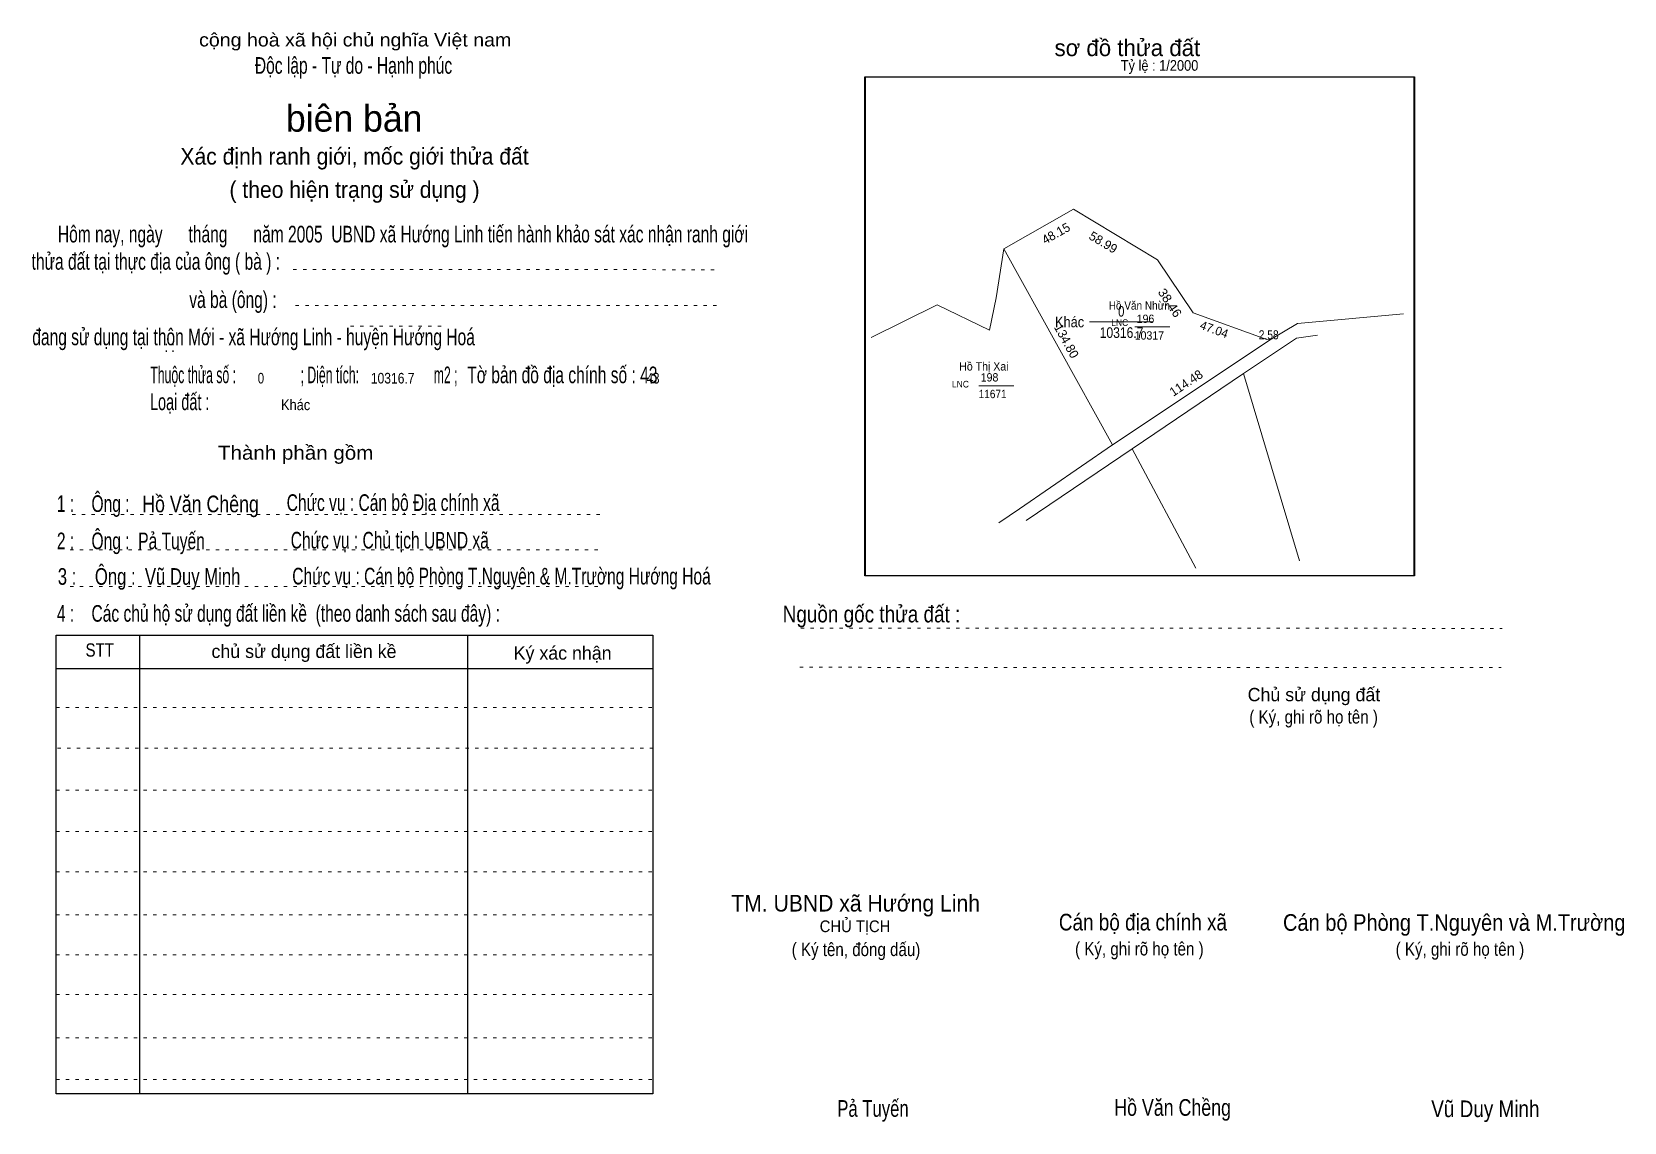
# Model space of a CAD drawing. Header units: centimetres. Extents: x -1.5 to 46.4, y -3.9 to 28.9.
import ezdxf
from ezdxf.enums import TextEntityAlignment as Align

# ---------------------------------------------------------------- set-up
doc = ezdxf.new("R2010")
doc.units = ezdxf.units.CM
doc.header["$LTSCALE"] = 0.16
doc.linetypes.add('DOTTED', pattern=[1.5, 0.3, -1.2])
for name, color, linetype, lineweight in [('15', 7, 'Continuous', 13), ('2', 7, 'Continuous', 25), ('22', 7, 'Continuous', 13), ('33', 7, 'Continuous', 13), ('5', 7, 'DOTTED', 13)]:
    doc.layers.add(name, color=color, linetype=linetype, lineweight=lineweight)
for name, color, linetype in [('16', 7, 'Continuous'), ('34', 7, 'Continuous'), ('51', 7, 'Continuous')]:
    doc.layers.add(name, color=color, linetype=linetype)

msp = doc.modelspace()

# ---------------------------------------------------------------- linework, layer by layer
at = {"layer": '15'}
for p, q in [((31.67, 20), (32.73, 20)), ((26.98, 18.23), (28.04, 18.23))]:
    msp.add_line(p, q, dxfattribs=at)
at = {"layer": '2'}
msp.add_lwpolyline([(23.56, 27.52), (40.06, 27.52), (40.06, 12.52), (23.56, 12.52)], close=True, dxfattribs=at)
at = {"layer": '22'}
for p, q in [((27.73, 22.35), (31, 16.46)), ((31, 16.46), (35.77, 19.63)), ((31.59, 16.34), (34.94, 18.6)), ((36.63, 12.97), (34.94, 18.6)), ((28.41, 14.18), (31.59, 16.34)), ((33.51, 12.75), (31.59, 16.34))]:
    msp.add_line(p, q, dxfattribs=at)
msp.add_lwpolyline([(31, 16.46), (35.77, 19.63), (35.64, 19.62), (33.43, 20.42), (32.36, 22.02), (29.83, 23.54), (27.73, 22.35)], close=True, dxfattribs=at)
for points in [[(27.73, 22.35), (29.83, 23.54), (32.36, 22.02), (33.43, 20.42), (35.64, 19.62), (35.77, 19.63)], [(23.75, 19.68), (25.73, 20.66), (27.3, 19.9), (27.5, 20.87), (27.73, 22.35)], [(35.77, 19.63), (36.57, 20.1), (39.75, 20.39)], [(34.94, 18.6), (36.54, 19.66), (37.17, 19.75)], [(27.58, 14.11), (28.21, 14.53), (31, 16.46)]]:
    msp.add_lwpolyline(points, dxfattribs=at)
at = {"layer": '33'}
msp.add_line((30.31, 20.15), (32.23, 20.15), dxfattribs=at)
at = {"layer": '5'}
for p, q in [((6.37, 21.73), (19.21, 21.72)), ((6.44, 20.64), (19.25, 20.64)), ((8.09, 20.02), (10.86, 20.02)), ((-0.28, 14.36), (15.72, 14.36)), ((-0.34, 13.3), (15.66, 13.3)), ((-0.34, 12.2), (15.66, 12.2)), ((21.63, 10.95), (42.72, 10.94)), ((21.6, 9.77), (42.69, 9.76)), ((-0.76, 8.56), (17.18, 8.56)), ((-0.72, 7.34), (17.22, 7.34)), ((-0.76, 6.08), (17.18, 6.08)), ((-0.76, 4.83), (17.18, 4.83)), ((-0.76, 3.62), (17.18, 3.62)), ((-0.76, 2.33), (17.18, 2.33)), ((-0.76, 1.13), (17.18, 1.13)), ((-0.76, -0.06), (17.18, -0.06)), ((-0.76, -1.37), (17.18, -1.37)), ((-0.76, -2.62), (17.18, -2.62))]:
    msp.add_line(p, q, dxfattribs=at)
at = {"layer": '5', "linetype": 'Continuous', "lineweight": 25}
for p, q in [((1.74, 10.74), (1.74, -3.05)), ((11.61, 10.74), (11.61, -3.05)), ((-0.76, 9.73), (17.18, 9.73))]:
    msp.add_line(p, q, dxfattribs=at)
for points in [[(23.58, 27.52), (40.08, 27.52), (40.08, 12.52), (23.58, 12.52)], [(-0.76, 10.74), (17.18, 10.74), (17.18, -3.05), (-0.76, -3.05)]]:
    msp.add_lwpolyline(points, close=True, dxfattribs=at)

# ---------------------------------------------------------------- texts
at = {"layer": '15'}
for s, width, p in [('196', 0.95, (31.73, 20.12)), ('10317', 0.95, (31.67, 19.62)), ('198', 0.95, (27.04, 18.36)), ('11671', 0.9, (26.98, 17.86))]:
    msp.add_text(s, height=0.25, dxfattribs=dict(at, width=width)).set_placement(p)
at = {"layer": '16'}
for s, width, p in [('Hồ Văn Nhừn', 0.9, (31.81, 20.52)), ('Hồ Thị Xai', 0.95, (27.135, 18.69))]:
    msp.add_text(s, height=0.25, dxfattribs=dict(at, width=width)).set_placement(p, align=Align.CENTER)
at = {"layer": '22', "width": 0.95}
for p in [(31.22, 20.03), (26.43, 18.18)]:
    msp.add_text('LNC', height=0.2, dxfattribs=at).set_placement(p, align=Align.CENTER)
at = {"layer": '33'}
for s, width, p in [('0', 0.8, (31.265, 20.31)), ('10316.7', 0.85, (31.275, 19.67))]:
    msp.add_text(s, height=0.32, dxfattribs=dict(at, width=width)).set_placement(p, align=Align.CENTER)
at = {"layer": '33', "width": 0.9}
msp.add_text('Khác', height=0.32, dxfattribs=at).set_placement((30.15, 19.99), align=Align.RIGHT)
at = {"layer": '34'}
for s, width, p in [(': : ', 0.85, (2.5, 19.25)), ('0', 0.8, (5.3, 18.3)), ('10316.7', 0.85, (8.7, 18.3)), ('43', 0.8, (17, 18.3)), ('Khác', 0.9, (6, 17.5))]:
    msp.add_text(s, height=0.32, dxfattribs=dict(at, width=width)).set_placement(p)
at = {"layer": '5'}
for s, height, width, p in [('cộng hoà xã hội chủ nghĩa Việt nam', 0.4, 1.1, (8.23, 28.43)), ('Độc lập - Tự do - Hạnh phúc', 0.5, 0.7, (8.18, 27.61)), ('Xác định ranh giới, mốc giới thửa đất', 0.5, 0.95, (8.21, 24.88)), ('( theo hiện trạng sử dụng )', 0.5, 0.95, (8.21, 23.88)), ('Thành phần gồm', 0.42, 1.1, (6.44, 16.01)), ('Hồ Văn Chêng', 0.5, 0.8, (3.58, 14.43)), ('Chức vụ : Cán bộ Địa chính xã', 0.5, 0.7, (9.37, 14.47)), ('Chức vụ : Chủ tịch UBND xã', 0.5, 0.7, (9.27, 13.34)), ('Chức vụ : Cán bộ Phòng T.Nguyên & M.Trường Hướng Hoá', 0.5, 0.7, (12.63, 12.26)), ('    Nguồn gốc thửa đất :', 0.5, 0.85, (23.44, 11.12)), ('( Ký, ghi rõ họ tên )', 0.4, 0.85, (37.05, 8.08)), ('CHỦ TỊCH', 0.35, 0.95, (23.26, 1.81)), ('( Ký tên, đóng dấu)', 0.4, 0.85, (23.29, 1.09)), ('( Ký, ghi rõ họ tên )', 0.4, 0.85, (31.81, 1.11)), ('( Ký, ghi rõ họ tên )', 0.4, 0.85, (41.45, 1.1)), ('Pả Tuyến', 0.5, 0.75, (23.8, -3.74)), ('Hồ Văn Chềng', 0.5, 0.8, (32.81, -3.71)), ('Vũ Duy Minh', 0.5, 0.85, (42.215, -3.75))]:
    msp.add_text(s, height=height, dxfattribs=dict(at, width=width)).set_placement(p, align=Align.CENTER)
msp.add_text('sơ đồ thửa đất', height=0.5, dxfattribs=at).set_placement((29.26, 28.14))
for s, height, p in [('biên bản', 0.8, (8.2, 25.87)), ('      chủ sử dụng đất liền kề', 0.4, (6.245, 10.05)), ('   Ký xác nhận', 0.4, (14.245, 10)), ('Chủ sử dụng đất', 0.4, (37.06, 8.75))]:
    msp.add_text(s, height=height, dxfattribs=at).set_placement(p, align=Align.CENTER)
for s, height, width, p in [('   Hôm nay, ngày      tháng      năm 2005  UBND xã Hướng Linh tiến hành khảo sát xác nhận ranh giới ', 0.5, 0.7, (-1.1, 22.54)), ('thửa đất tại thực địa của ông ( bà ) :                                       ', 0.5, 0.7, (-1.5, 21.72)), ('                                     và bà (ông) :', 0.5, 0.7, (-1.57, 20.57)), (' đang sử dụng tại thôn Mới - xã Hướng Linh - huyện Hướng Hoá', 0.5, 0.7, (-1.61, 19.45)), ('Thuộc thửa số :                   ; Diện tích:                      m2 ;                                            ', 0.5, 0.55, (2.07, 18.31)), ('Tờ bản đồ địa chính số : 43', 0.5, 0.7, (11.6, 18.31)), ('Loại đất :  ', 0.5, 0.65, (2.06, 17.5)), ('    1 :    Ông :                                                        ', 0.5, 0.7, (-1.26, 14.44)), ('    2 :    Ông :  Pả Tuyến', 0.5, 0.7, (-1.26, 13.32)), ('    3 :    Ông :  Vũ Duy Minh', 0.5, 0.75, (-1.27, 12.25)), ('    4 :    Các chủ hộ sử dụng đất liền kề  (theo danh sách sau đây) :', 0.5, 0.7, (-1.26, 11.14)), ('STT', 0.4, 0.85, (0.12, 10.09)), ('TM. UBND xã Hướng Linh', 0.5, 0.95, (19.54, 2.43)), ('Cán bộ địa chính xã  ', 0.5, 0.85, (29.39, 1.86)), ('Cán bộ Phòng T.Nguyên và M.Trường', 0.5, 0.9, (36.13, 1.85))]:
    msp.add_text(s, height=height, dxfattribs=dict(at, width=width)).set_placement(p)
at = {"layer": '51', "width": 0.9}
msp.add_text('Tỷ lệ : 1/2000', height=0.32, dxfattribs=at).set_placement((31.25, 27.7))
at = {"layer": '51'}
for s, height, rotation, p in [('48.15', 0.27, 29.366, (29.3688, 22.6944)), ('58.99', 0.27, 329.161, (30.6558, 22.4277)), ('47.04', 0.26, 340.051, (34.0157, 19.8028)), ('134.80', 0.27, 299.014, (29.5015, 19.5105)), ('114.48', 0.27, 33.575, (33.2903, 18.2022))]:
    msp.add_text(s, height=height, rotation=rotation, dxfattribs=at).set_placement(p, align=Align.CENTER)
at = {"layer": '51', "width": 1.05}
msp.add_text('38.46', height=0.27, rotation=303.719, dxfattribs=at).set_placement((32.617, 20.6499), align=Align.CENTER)
at = {"layer": '51', "width": 0.85}
msp.add_text('2.58', height=0.27, dxfattribs=at).set_placement((35.7, 19.63), align=Align.CENTER)

doc.saveas('drawing.dxf')
